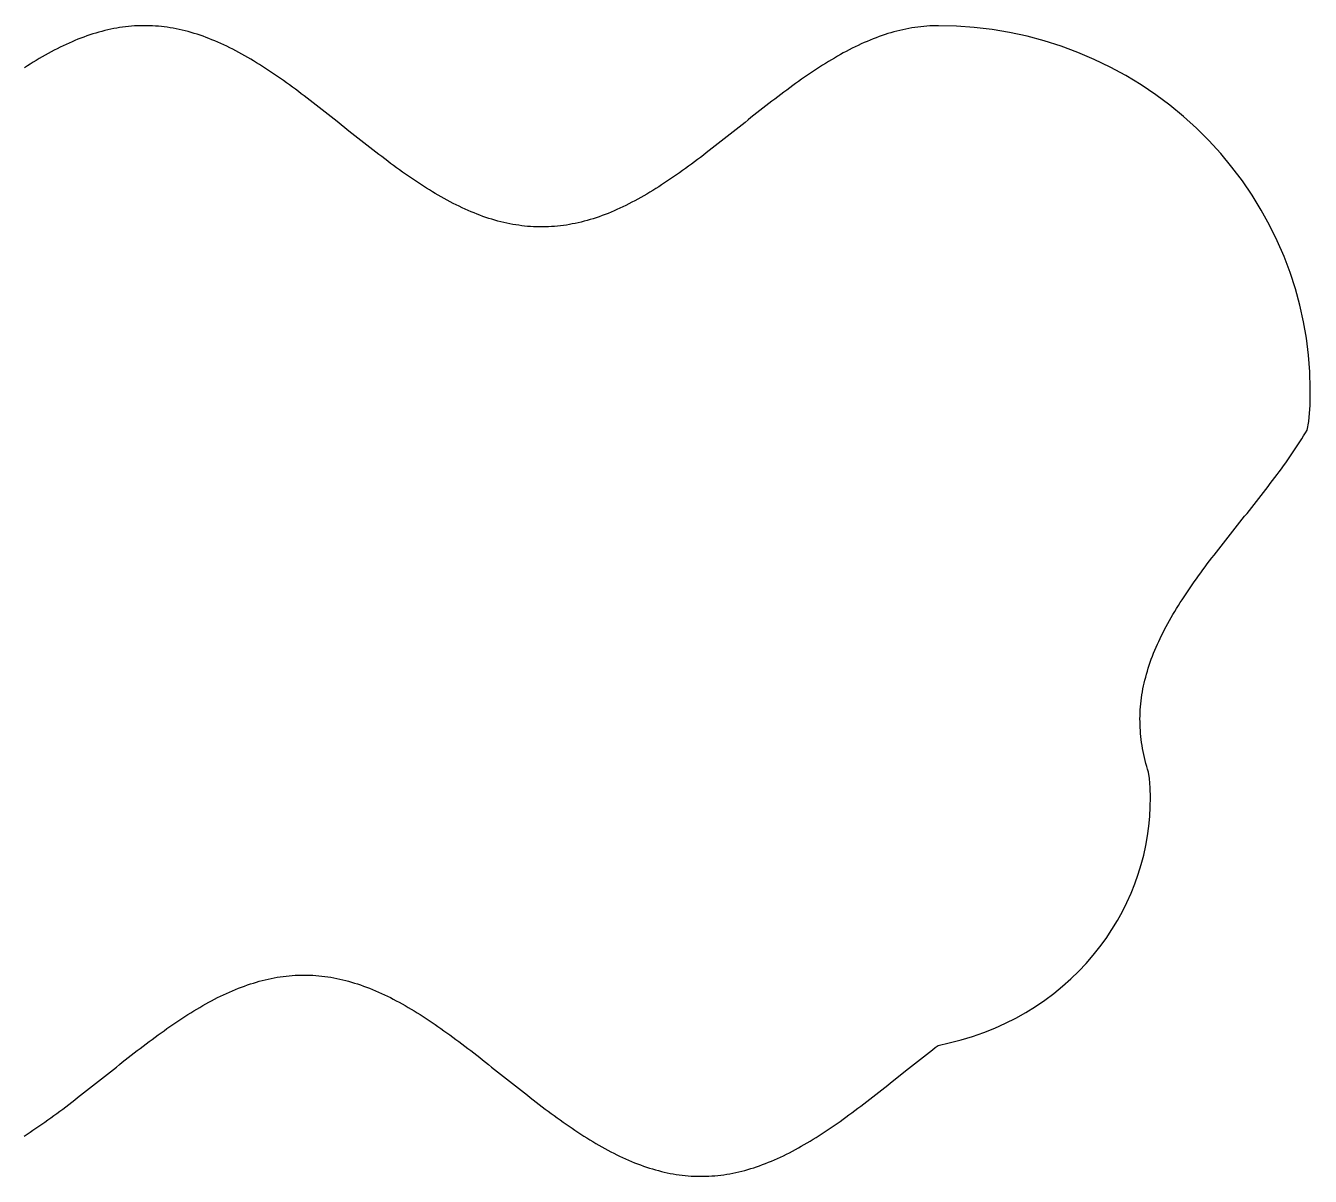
# Model space of a CAD drawing. Header units: metres. Extents: x -11.3 to 65.3, y -12.2 to 22.1.
# Drawn here: x 27 to 65.27, y -12.2 to 22.1 of the extents above; entities that cross this region are included whole.
import ezdxf

# ---------------------------------------------------------------- set-up
doc = ezdxf.new("R2010")
doc.units = ezdxf.units.M

msp = doc.modelspace()

# ---------------------------------------------------------------- linework, layer by layer
for p, q in [((28.9122, 21.8244), (28.8235, 21.7941)), ((29.001, 21.8533), (28.9122, 21.8244)), ((29.0897, 21.8806), (29.001, 21.8533)), ((29.1784, 21.9063), (29.0897, 21.8806)), ((29.2672, 21.9305), (29.1784, 21.9063)), ((29.3559, 21.9532), (29.2672, 21.9305)), ((29.4446, 21.9742), (29.3559, 21.9532)), ((29.5333, 21.9937), (29.4446, 21.9742)), ((29.6221, 22.0115), (29.5333, 21.9937)), ((29.7108, 22.0277), (29.6221, 22.0115)), ((29.7995, 22.0423), (29.7108, 22.0277)), ((29.8882, 22.0553), (29.7995, 22.0423)), ((29.977, 22.0667), (29.8882, 22.0553)), ((30.0657, 22.0763), (29.977, 22.0667)), ((30.1544, 22.0844), (30.0657, 22.0763)), ((30.2432, 22.0907), (30.1544, 22.0844)), ((30.3319, 22.0955), (30.2432, 22.0907)), ((30.4206, 22.0985), (30.3319, 22.0955)), ((30.5094, 22.0999), (30.4206, 22.0985)), ((30.5981, 22.0996), (30.5094, 22.0999)), ((30.6868, 22.0977), (30.5981, 22.0996)), ((30.7755, 22.0941), (30.6868, 22.0977)), ((30.8643, 22.0888), (30.7755, 22.0941)), ((30.953, 22.0819), (30.8643, 22.0888)), ((31.0417, 22.0733), (30.953, 22.0819)), ((31.1305, 22.0631), (31.0417, 22.0733)), ((31.2192, 22.0512), (31.1305, 22.0631)), ((31.3079, 22.0377), (31.2192, 22.0512)), ((31.3966, 22.0225), (31.3079, 22.0377)), ((31.4854, 22.0057), (31.3966, 22.0225)), ((31.5741, 21.9874), (31.4854, 22.0057)), ((31.6628, 21.9674), (31.5741, 21.9874)), ((31.7516, 21.9458), (31.6628, 21.9674)), ((31.8403, 21.9226), (31.7516, 21.9458)), ((31.929, 21.8979), (31.8403, 21.9226)), ((32.0177, 21.8716), (31.929, 21.8979)), ((32.1065, 21.8438), (32.0177, 21.8716)), ((32.1952, 21.8145), (32.1065, 21.8438)), ((52.6029, 21.8342), (52.5141, 21.8044)), ((52.6916, 21.8625), (52.6029, 21.8342)), ((52.7803, 21.8893), (52.6916, 21.8625)), ((52.8691, 21.9146), (52.7803, 21.8893)), ((52.9578, 21.9382), (52.8691, 21.9146)), ((53.0465, 21.9604), (52.9578, 21.9382)), ((53.1352, 21.9809), (53.0465, 21.9604)), ((53.224, 21.9998), (53.1352, 21.9809)), ((53.3127, 22.0171), (53.224, 21.9998)), ((53.4014, 22.0328), (53.3127, 22.0171)), ((53.4902, 22.0469), (53.4014, 22.0328)), ((53.5789, 22.0593), (53.4902, 22.0469)), ((53.6676, 22.0701), (53.5789, 22.0593)), ((53.7563, 22.0792), (53.6676, 22.0701)), ((53.8451, 22.0867), (53.7563, 22.0792)), ((53.9338, 22.0925), (53.8451, 22.0867)), ((54.0225, 22.0967), (53.9338, 22.0925)), ((54.1113, 22.0992), (54.0225, 22.0967)), ((54.2, 22.1), (54.1113, 22.0992)), ((54.7321, 22.0874), (54.2, 22.1)), ((55.263, 22.0495), (54.7321, 22.0874)), ((55.7914, 21.9864), (55.263, 22.0495)), ((56.316, 21.8984), (55.7914, 21.9864)), ((56.8355, 21.7857), (56.316, 21.8984)), ((28.0249, 21.4559), (27.9362, 21.4115)), ((28.1137, 21.4991), (28.0249, 21.4559)), ((28.2024, 21.5408), (28.1137, 21.4991)), ((28.2911, 21.5812), (28.2024, 21.5408)), ((28.3799, 21.6203), (28.2911, 21.5812)), ((28.4686, 21.6579), (28.3799, 21.6203)), ((28.5573, 21.6941), (28.4686, 21.6579)), ((28.646, 21.7289), (28.5573, 21.6941)), ((28.7348, 21.7622), (28.646, 21.7289)), ((28.8235, 21.7941), (28.7348, 21.7622)), ((32.2839, 21.7836), (32.1952, 21.8145)), ((32.3727, 21.7513), (32.2839, 21.7836)), ((32.4614, 21.7175), (32.3727, 21.7513)), ((32.5501, 21.6822), (32.4614, 21.7175)), ((32.6389, 21.6455), (32.5501, 21.6822)), ((32.7276, 21.6074), (32.6389, 21.6455)), ((32.8163, 21.5679), (32.7276, 21.6074)), ((32.905, 21.527), (32.8163, 21.5679)), ((32.9938, 21.4848), (32.905, 21.527)), ((33.0825, 21.4413), (32.9938, 21.4848)), ((33.1712, 21.3964), (33.0825, 21.4413)), ((51.7156, 21.4705), (51.6268, 21.4265)), ((51.8043, 21.5131), (51.7156, 21.4705)), ((51.893, 21.5544), (51.8043, 21.5131)), ((51.9818, 21.5944), (51.893, 21.5544)), ((52.0705, 21.633), (51.9818, 21.5944)), ((52.1592, 21.6702), (52.0705, 21.633)), ((52.248, 21.7059), (52.1592, 21.6702)), ((52.3367, 21.7402), (52.248, 21.7059)), ((52.4254, 21.773), (52.3367, 21.7402)), ((52.5141, 21.8044), (52.4254, 21.773)), ((57.3488, 21.6485), (56.8355, 21.7857)), ((57.8546, 21.4872), (57.3488, 21.6485)), ((58.3517, 21.3023), (57.8546, 21.4872)), ((27.3151, 21.0662), (27.2264, 21.0123)), ((27.4038, 21.119), (27.3151, 21.0662)), ((27.4926, 21.1707), (27.4038, 21.119)), ((27.5813, 21.2213), (27.4926, 21.1707)), ((27.67, 21.2707), (27.5813, 21.2213)), ((27.7588, 21.3189), (27.67, 21.2707)), ((27.8475, 21.3658), (27.7588, 21.3189)), ((27.9362, 21.4115), (27.8475, 21.3658)), ((33.2599, 21.3503), (33.1712, 21.3964)), ((33.3487, 21.303), (33.2599, 21.3503)), ((33.4374, 21.2544), (33.3487, 21.303)), ((33.5261, 21.2046), (33.4374, 21.2544)), ((33.6149, 21.1536), (33.5261, 21.2046)), ((33.7036, 21.1015), (33.6149, 21.1536)), ((33.7923, 21.0483), (33.7036, 21.1015)), ((51.0058, 21.0839), (50.917, 21.0304)), ((51.0945, 21.1364), (51.0058, 21.0839)), ((51.1832, 21.1877), (51.0945, 21.1364)), ((51.2719, 21.2379), (51.1832, 21.1877)), ((51.3607, 21.2869), (51.2719, 21.2379)), ((51.4494, 21.3347), (51.3607, 21.2869)), ((51.5381, 21.3812), (51.4494, 21.3347)), ((51.6268, 21.4265), (51.5381, 21.3812)), ((58.8389, 21.0942), (58.3517, 21.3023)), ((59.3152, 20.8634), (58.8389, 21.0942)), ((27.0489, 20.9013), (26.9602, 20.8442)), ((27.1376, 20.9573), (27.0489, 20.9013)), ((27.2264, 21.0123), (27.1376, 20.9573)), ((33.8811, 20.994), (33.7923, 21.0483)), ((33.9698, 20.9387), (33.8811, 20.994)), ((34.0585, 20.8824), (33.9698, 20.9387)), ((34.1472, 20.825), (34.0585, 20.8824)), ((34.236, 20.7667), (34.1472, 20.825)), ((34.3247, 20.7075), (34.236, 20.7667)), ((34.4134, 20.6474), (34.3247, 20.7075)), ((50.3846, 20.6875), (50.2959, 20.6271)), ((50.4734, 20.7471), (50.3846, 20.6875)), ((50.5621, 20.8057), (50.4734, 20.7471)), ((50.6508, 20.8633), (50.5621, 20.8057)), ((50.7396, 20.92), (50.6508, 20.8633)), ((50.8283, 20.9757), (50.7396, 20.92)), ((50.917, 21.0304), (50.8283, 20.9757)), ((59.7794, 20.6107), (59.3152, 20.8634)), ((34.5022, 20.5864), (34.4134, 20.6474)), ((34.5909, 20.5246), (34.5022, 20.5864)), ((34.6796, 20.462), (34.5909, 20.5246)), ((34.7683, 20.3986), (34.6796, 20.462)), ((34.8571, 20.3345), (34.7683, 20.3986)), ((34.9458, 20.2698), (34.8571, 20.3345)), ((49.8523, 20.313), (49.7635, 20.248)), ((49.941, 20.3773), (49.8523, 20.313)), ((50.0297, 20.4409), (49.941, 20.3773)), ((50.1185, 20.5038), (50.0297, 20.4409)), ((50.2072, 20.5659), (50.1185, 20.5038)), ((50.2959, 20.6271), (50.2072, 20.5659)), ((60.2305, 20.3366), (59.7794, 20.6107)), ((60.6674, 20.0419), (60.2305, 20.3366)), ((35.0345, 20.2044), (34.9458, 20.2698)), ((35.1233, 20.1383), (35.0345, 20.2044)), ((35.212, 20.0717), (35.1233, 20.1383)), ((35.3007, 20.0046), (35.212, 20.0717)), ((35.3895, 19.937), (35.3007, 20.0046)), ((35.4782, 19.8689), (35.3895, 19.937)), ((49.3199, 19.9143), (49.2312, 19.8461)), ((49.4086, 19.9821), (49.3199, 19.9143)), ((49.4974, 20.0494), (49.4086, 19.9821)), ((49.5861, 20.1162), (49.4974, 20.0494)), ((49.6748, 20.1824), (49.5861, 20.1162)), ((49.7635, 20.248), (49.6748, 20.1824)), ((61.0891, 19.7273), (60.6674, 20.0419)), ((35.5669, 19.8003), (35.4782, 19.8689)), ((35.6556, 19.7314), (35.5669, 19.8003)), ((35.7444, 19.6621), (35.6556, 19.7314)), ((35.8331, 19.5926), (35.7444, 19.6621)), ((35.9218, 19.5227), (35.8331, 19.5926)), ((36.0105, 19.4526), (35.9218, 19.5227)), ((48.8763, 19.5693), (48.7875, 19.4994)), ((48.965, 19.639), (48.8763, 19.5693)), ((49.0537, 19.7084), (48.965, 19.639)), ((49.1424, 19.7774), (49.0537, 19.7084)), ((49.2312, 19.8461), (49.1424, 19.7774)), ((61.4946, 19.3937), (61.0891, 19.7273)), ((36.0993, 19.3823), (36.0105, 19.4526)), ((36.188, 19.3119), (36.0993, 19.3823)), ((36.2767, 19.2413), (36.188, 19.3119)), ((36.6317, 18.9587), (36.2767, 19.2413)), ((48.4326, 19.2178), (48.1664, 19.0058)), ((48.5213, 19.2884), (48.4326, 19.2178)), ((48.6101, 19.3589), (48.5213, 19.2884)), ((48.6988, 19.4292), (48.6101, 19.3589)), ((48.7875, 19.4994), (48.6988, 19.4292)), ((61.8832, 19.0419), (61.4946, 19.3937)), ((36.7204, 18.8881), (36.6317, 18.9587)), ((36.8091, 18.8177), (36.7204, 18.8881)), ((36.8978, 18.7474), (36.8091, 18.8177)), ((47.9002, 18.7942), (47.8115, 18.724)), ((47.989, 18.8646), (47.9002, 18.7942)), ((48.0777, 18.9351), (47.989, 18.8646)), ((48.1664, 19.0058), (48.0777, 18.9351)), ((62.2538, 18.6728), (61.8832, 19.0419)), ((36.9866, 18.6773), (36.8978, 18.7474)), ((37.0753, 18.6074), (36.9866, 18.6773)), ((37.164, 18.5378), (37.0753, 18.6074)), ((37.2528, 18.4686), (37.164, 18.5378)), ((37.3415, 18.3997), (37.2528, 18.4686)), ((37.4302, 18.3311), (37.3415, 18.3997)), ((47.3679, 18.3768), (47.2791, 18.3084)), ((47.4566, 18.4456), (47.3679, 18.3768)), ((47.5453, 18.5147), (47.4566, 18.4456)), ((47.634, 18.5842), (47.5453, 18.5147)), ((47.7228, 18.654), (47.634, 18.5842)), ((47.8115, 18.724), (47.7228, 18.654)), ((62.6058, 18.2874), (62.2538, 18.6728)), ((37.519, 18.263), (37.4302, 18.3311)), ((37.6077, 18.1954), (37.519, 18.263)), ((37.6964, 18.1282), (37.6077, 18.1954)), ((37.7851, 18.0616), (37.6964, 18.1282)), ((37.8739, 17.9956), (37.7851, 18.0616)), ((37.9626, 17.9302), (37.8739, 17.9956)), ((46.9242, 18.0396), (46.8355, 17.9737)), ((47.0129, 18.106), (46.9242, 18.0396)), ((47.1017, 18.1729), (47.0129, 18.106)), ((47.1904, 18.2404), (47.1017, 18.1729)), ((47.2791, 18.3084), (47.1904, 18.2404)), ((62.9384, 17.8867), (62.6058, 18.2874)), ((38.0513, 17.8654), (37.9626, 17.9302)), ((38.14, 17.8014), (38.0513, 17.8654)), ((38.2288, 17.738), (38.14, 17.8014)), ((38.3175, 17.6754), (38.2288, 17.738)), ((38.4062, 17.6136), (38.3175, 17.6754)), ((38.495, 17.5526), (38.4062, 17.6136)), ((46.3918, 17.6547), (46.3031, 17.5932)), ((46.4806, 17.7171), (46.3918, 17.6547)), ((46.5693, 17.7802), (46.4806, 17.7171)), ((46.658, 17.844), (46.5693, 17.7802)), ((46.7468, 17.9086), (46.658, 17.844)), ((46.8355, 17.9737), (46.7468, 17.9086)), ((63.2508, 17.4717), (62.9384, 17.8867)), ((38.5837, 17.4925), (38.495, 17.5526)), ((38.6724, 17.4333), (38.5837, 17.4925)), ((38.7612, 17.375), (38.6724, 17.4333)), ((38.8499, 17.3176), (38.7612, 17.375)), ((38.9386, 17.2613), (38.8499, 17.3176)), ((39.0273, 17.2059), (38.9386, 17.2613)), ((45.7707, 17.2427), (45.682, 17.1877)), ((45.8595, 17.2987), (45.7707, 17.2427)), ((45.9482, 17.3558), (45.8595, 17.2987)), ((46.0369, 17.4137), (45.9482, 17.3558)), ((46.1257, 17.4727), (46.0369, 17.4137)), ((46.2144, 17.5325), (46.1257, 17.4727)), ((46.3031, 17.5932), (46.2144, 17.5325)), ((63.5425, 17.0434), (63.2508, 17.4717)), ((39.1161, 17.1516), (39.0273, 17.2059)), ((39.2048, 17.0984), (39.1161, 17.1516)), ((39.2935, 17.0464), (39.2048, 17.0984)), ((39.3822, 16.9954), (39.2935, 17.0464)), ((39.471, 16.9456), (39.3822, 16.9954)), ((39.5597, 16.897), (39.471, 16.9456)), ((39.6484, 16.8497), (39.5597, 16.897)), ((39.7372, 16.8035), (39.6484, 16.8497)), ((45.1496, 16.8811), (45.0609, 16.8342)), ((45.2384, 16.9293), (45.1496, 16.8811)), ((45.3271, 16.9787), (45.2384, 16.9293)), ((45.4158, 17.0292), (45.3271, 16.9787)), ((45.5045, 17.0809), (45.4158, 17.0292)), ((45.5933, 17.1338), (45.5045, 17.0809)), ((45.682, 17.1877), (45.5933, 17.1338)), ((63.8129, 16.6031), (63.5425, 17.0434)), ((39.8259, 16.7587), (39.7372, 16.8035)), ((39.9146, 16.7152), (39.8259, 16.7587)), ((40.0034, 16.6729), (39.9146, 16.7152)), ((40.0921, 16.6321), (40.0034, 16.6729)), ((40.1808, 16.5926), (40.0921, 16.6321)), ((40.2695, 16.5545), (40.1808, 16.5926)), ((40.3583, 16.5178), (40.2695, 16.5545)), ((40.447, 16.4825), (40.3583, 16.5178)), ((40.5357, 16.4487), (40.447, 16.4825)), ((44.2623, 16.4711), (44.1736, 16.4378)), ((44.3511, 16.5059), (44.2623, 16.4711)), ((44.4398, 16.5421), (44.3511, 16.5059)), ((44.5285, 16.5797), (44.4398, 16.5421)), ((44.6173, 16.6187), (44.5285, 16.5797)), ((44.706, 16.6592), (44.6173, 16.6187)), ((44.7947, 16.7009), (44.706, 16.6592)), ((44.8835, 16.744), (44.7947, 16.7009)), ((44.9722, 16.7885), (44.8835, 16.744)), ((45.0609, 16.8342), (44.9722, 16.7885)), ((64.0613, 16.1516), (63.8129, 16.6031)), ((40.6245, 16.4164), (40.5357, 16.4487)), ((40.7132, 16.3855), (40.6245, 16.4164)), ((40.8019, 16.3562), (40.7132, 16.3855)), ((40.8906, 16.3284), (40.8019, 16.3562)), ((40.9794, 16.3021), (40.8906, 16.3284)), ((41.0681, 16.2773), (40.9794, 16.3021)), ((41.1568, 16.2542), (41.0681, 16.2773)), ((41.2456, 16.2326), (41.1568, 16.2542)), ((41.3343, 16.2126), (41.2456, 16.2326)), ((41.423, 16.1942), (41.3343, 16.2126)), ((41.5117, 16.1775), (41.423, 16.1942)), ((41.6005, 16.1623), (41.5117, 16.1775)), ((41.6892, 16.1488), (41.6005, 16.1623)), ((41.7779, 16.1369), (41.6892, 16.1488)), ((41.8667, 16.1267), (41.7779, 16.1369)), ((41.9554, 16.1181), (41.8667, 16.1267)), ((42.0441, 16.1112), (41.9554, 16.1181)), ((42.1329, 16.1059), (42.0441, 16.1112)), ((42.2216, 16.1023), (42.1329, 16.1059)), ((42.3103, 16.1004), (42.2216, 16.1023)), ((42.399, 16.1001), (42.3103, 16.1004)), ((42.4878, 16.1015), (42.399, 16.1001)), ((42.5765, 16.1045), (42.4878, 16.1015)), ((42.6652, 16.1092), (42.5765, 16.1045)), ((42.754, 16.1156), (42.6652, 16.1092)), ((42.8427, 16.1236), (42.754, 16.1156)), ((42.9314, 16.1333), (42.8427, 16.1236)), ((43.0201, 16.1447), (42.9314, 16.1333)), ((43.1089, 16.1576), (43.0201, 16.1447)), ((43.1976, 16.1722), (43.1089, 16.1576)), ((43.2863, 16.1885), (43.1976, 16.1722)), ((43.3751, 16.2063), (43.2863, 16.1885)), ((43.4638, 16.2258), (43.3751, 16.2063)), ((43.5525, 16.2468), (43.4638, 16.2258)), ((43.6413, 16.2695), (43.5525, 16.2468)), ((43.73, 16.2937), (43.6413, 16.2695)), ((43.8187, 16.3194), (43.73, 16.2937)), ((43.9074, 16.3467), (43.8187, 16.3194)), ((43.9962, 16.3756), (43.9074, 16.3467)), ((44.0849, 16.4059), (43.9962, 16.3756)), ((44.1736, 16.4378), (44.0849, 16.4059)), ((64.2875, 15.6903), (64.0613, 16.1516)), ((64.491, 15.2202), (64.2875, 15.6903)), ((64.6714, 14.7426), (64.491, 15.2202)), ((64.8285, 14.2586), (64.6714, 14.7426)), ((64.9621, 13.7693), (64.8285, 14.2586)), ((65.0721, 13.2761), (64.9621, 13.7693)), ((65.1582, 12.78), (65.0721, 13.2761)), ((65.2207, 12.2824), (65.1582, 12.78)), ((65.2594, 11.7843), (65.2207, 12.2824)), ((65.2745, 11.2869), (65.2594, 11.7843)), ((65.2661, 10.7915), (65.2745, 11.2869)), ((65.2346, 10.2991), (65.2661, 10.7915)), ((65.0757, 9.86989), (65.1304, 9.95862)), ((65.1304, 9.95862), (65.1839, 10.0473)), ((65.1839, 10.0473), (65.2346, 10.2991)), ((64.8471, 9.51497), (64.9057, 9.6037)), ((64.9057, 9.6037), (64.9633, 9.69243)), ((64.9633, 9.69243), (65.02, 9.78116)), ((65.02, 9.78116), (65.0757, 9.86989)), ((64.6038, 9.16005), (64.6659, 9.24878)), ((64.6659, 9.24878), (64.7271, 9.33751)), ((64.7271, 9.33751), (64.7875, 9.42624)), ((64.7875, 9.42624), (64.8471, 9.51497)), ((64.2824, 8.7164), (64.348, 8.80513)), ((64.348, 8.80513), (64.413, 8.89386)), ((64.413, 8.89386), (64.4773, 8.98259)), ((64.4773, 8.98259), (64.5409, 9.07132)), ((64.5409, 9.07132), (64.6038, 9.16005)), ((64.0143, 8.3615), (64.0821, 8.45023)), ((64.0821, 8.45023), (64.1494, 8.53896)), ((64.1494, 8.53896), (64.2162, 8.62769)), ((64.2162, 8.62769), (64.2824, 8.7164)), ((63.739, 8.00658), (63.8083, 8.09531)), ((63.8083, 8.09531), (63.8774, 8.18404)), ((63.8774, 8.18404), (63.9461, 8.27277)), ((63.9461, 8.27277), (64.0143, 8.3615)), ((63.4588, 7.65166), (63.5292, 7.74039)), ((63.5292, 7.74039), (63.5993, 7.82912)), ((63.5993, 7.82912), (63.6693, 7.91785)), ((63.6693, 7.91785), (63.739, 8.00658)), ((63.1058, 7.20801), (63.3178, 7.4742)), ((63.3178, 7.4742), (63.3884, 7.56293)), ((63.3884, 7.56293), (63.4588, 7.65166)), ((62.824, 6.8531), (62.8942, 6.94183)), ((62.8942, 6.94183), (62.9646, 7.03056)), ((62.9646, 7.03056), (63.0351, 7.11928)), ((63.0351, 7.11928), (63.1058, 7.20801)), ((62.5456, 6.49818), (62.6147, 6.58691)), ((62.6147, 6.58691), (62.6842, 6.67564)), ((62.6842, 6.67564), (62.754, 6.76437)), ((62.754, 6.76437), (62.824, 6.8531)), ((62.206, 6.05453), (62.2729, 6.14326)), ((62.2729, 6.14326), (62.3404, 6.23199)), ((62.3404, 6.23199), (62.4084, 6.32072)), ((62.4084, 6.32072), (62.4768, 6.40945)), ((62.4768, 6.40945), (62.5456, 6.49818)), ((61.944, 5.69962), (62.0085, 5.78835)), ((62.0085, 5.78835), (62.0737, 5.87708)), ((62.0737, 5.87708), (62.1396, 5.96581)), ((62.1396, 5.96581), (62.206, 6.05453)), ((61.6932, 5.34471), (61.7547, 5.43344)), ((61.7547, 5.43344), (61.8171, 5.52217)), ((61.8171, 5.52217), (61.8802, 5.61089)), ((61.8802, 5.61089), (61.944, 5.69962)), ((61.3987, 4.90106), (61.4557, 4.98979)), ((61.4557, 4.98979), (61.5137, 5.07852)), ((61.5137, 5.07852), (61.5727, 5.16725)), ((61.5727, 5.16725), (61.6325, 5.25598)), ((61.6325, 5.25598), (61.6932, 5.34471)), ((61.181, 4.54614), (61.2338, 4.63487)), ((61.2338, 4.63487), (61.2877, 4.7236)), ((61.2877, 4.7236), (61.3427, 4.81233)), ((61.3427, 4.81233), (61.3987, 4.90106)), ((60.9811, 4.19122), (61.0293, 4.27995)), ((61.0293, 4.27995), (61.0787, 4.36868)), ((61.0787, 4.36868), (61.1292, 4.45741)), ((61.1292, 4.45741), (61.181, 4.54614)), ((60.7592, 3.74759), (60.8009, 3.83632)), ((60.8009, 3.83632), (60.844, 3.92505)), ((60.844, 3.92505), (60.8885, 4.01376)), ((60.8885, 4.01376), (60.9341, 4.10249)), ((60.9341, 4.10249), (60.9811, 4.19122)), ((60.6059, 3.39267), (60.6421, 3.4814)), ((60.6421, 3.4814), (60.6797, 3.57013)), ((60.6797, 3.57013), (60.7188, 3.65886)), ((60.7188, 3.65886), (60.7592, 3.74759)), ((60.4756, 3.03775), (60.5059, 3.12648)), ((60.5059, 3.12648), (60.5378, 3.21521)), ((60.5378, 3.21521), (60.5711, 3.30394)), ((60.5711, 3.30394), (60.6059, 3.39267)), ((60.3468, 2.5941), (60.3695, 2.68283)), ((60.3695, 2.68283), (60.3937, 2.77156)), ((60.3937, 2.77156), (60.4194, 2.86029)), ((60.4194, 2.86029), (60.4467, 2.94902)), ((60.4467, 2.94902), (60.4756, 3.03775)), ((60.2722, 2.2392), (60.2885, 2.32793)), ((60.2885, 2.32793), (60.3063, 2.41666)), ((60.3063, 2.41666), (60.3258, 2.50537)), ((60.3258, 2.50537), (60.3468, 2.5941)), ((60.2236, 1.88428), (60.2333, 1.97301)), ((60.2333, 1.97301), (60.2447, 2.06174)), ((60.2447, 2.06174), (60.2576, 2.15047)), ((60.2576, 2.15047), (60.2722, 2.2392)), ((60.2015, 1.52936), (60.2045, 1.61809)), ((60.2045, 1.61809), (60.2092, 1.70682)), ((60.2092, 1.70682), (60.2156, 1.79555)), ((60.2156, 1.79555), (60.2236, 1.88428)), ((60.2001, 1.44063), (60.2015, 1.52936)), ((60.2004, 1.3519), (60.2001, 1.44063)), ((60.2023, 1.26317), (60.2004, 1.3519)), ((60.2059, 1.17444), (60.2023, 1.26317)), ((60.2112, 1.08571), (60.2059, 1.17444)), ((60.2181, 0.99698), (60.2112, 1.08571)), ((60.2267, 0.90826), (60.2181, 0.99698)), ((60.2369, 0.81953), (60.2267, 0.90826)), ((60.2488, 0.7308), (60.2369, 0.81953)), ((60.2623, 0.64207), (60.2488, 0.7308)), ((60.2775, 0.55334), (60.2623, 0.64207)), ((60.2943, 0.46462), (60.2775, 0.55334)), ((60.3126, 0.37589), (60.2943, 0.46462)), ((60.3326, 0.28715), (60.3126, 0.37589)), ((60.3542, 0.19842), (60.3326, 0.28715)), ((60.3773, 0.1097), (60.3542, 0.19842)), ((60.4021, 0.02097), (60.3773, 0.1097)), ((60.4284, -0.06775), (60.4021, 0.02097)), ((60.4562, -0.15648), (60.4284, -0.06775)), ((60.4839, -0.34207), (60.4562, -0.15648)), ((60.5022, -0.62268), (60.4839, -0.34207)), ((60.5094, -0.90536), (60.5022, -0.62268)), ((60.5053, -1.18974), (60.5094, -0.90536)), ((60.4626, -1.76199), (60.4898, -1.47542)), ((60.4898, -1.47542), (60.5053, -1.18974)), ((60.4237, -2.04906), (60.4626, -1.76199)), ((60.3729, -2.33617), (60.4237, -2.04906)), ((60.2351, -2.90878), (60.3101, -2.62289)), ((60.3101, -2.62289), (60.3729, -2.33617)), ((60.1479, -3.19336), (60.2351, -2.90878)), ((60.0485, -3.47612), (60.1479, -3.19336)), ((59.8123, -4.03421), (59.9366, -3.75658)), ((59.9366, -3.75658), (60.0485, -3.47612)), ((59.6756, -4.3085), (59.8123, -4.03421)), ((59.3649, -4.84491), (59.5265, -4.57892)), ((59.5265, -4.57892), (59.6756, -4.3085)), ((59.191, -5.10593), (59.3649, -4.84491)), ((59.0048, -5.36139), (59.191, -5.10593)), ((58.5958, -5.85339), (58.8063, -5.61073)), ((58.8063, -5.61073), (59.0048, -5.36139)), ((58.1391, -6.31627), (58.3733, -6.08876)), ((58.3733, -6.08876), (58.5958, -5.85339)), ((33.517, -6.52698), (33.6057, -6.49562)), ((33.6057, -6.49562), (33.6945, -6.46579)), ((33.6945, -6.46579), (33.7832, -6.43745)), ((33.7832, -6.43745), (33.8719, -6.41066)), ((33.8719, -6.41066), (33.9606, -6.38542)), ((33.9606, -6.38542), (34.0494, -6.36174)), ((34.0494, -6.36174), (34.1381, -6.33963)), ((34.1381, -6.33963), (34.2268, -6.31911)), ((34.2268, -6.31911), (34.3156, -6.30019)), ((34.3156, -6.30019), (34.4043, -6.28288)), ((34.4043, -6.28288), (34.493, -6.2672)), ((34.493, -6.2672), (34.5818, -6.25313)), ((34.5818, -6.25313), (34.6705, -6.24071)), ((34.6705, -6.24071), (34.7592, -6.22992)), ((34.7592, -6.22992), (34.8479, -6.22078)), ((34.8479, -6.22078), (34.9367, -6.2133)), ((34.9367, -6.2133), (35.0254, -6.20749)), ((35.0254, -6.20749), (35.1141, -6.20332)), ((35.1141, -6.20332), (35.2029, -6.20082)), ((35.2029, -6.20082), (35.2916, -6.2)), ((35.2916, -6.2), (35.3803, -6.20082)), ((35.3803, -6.20082), (35.469, -6.20332)), ((35.469, -6.20332), (35.5578, -6.20749)), ((35.5578, -6.20749), (35.6465, -6.2133)), ((35.6465, -6.2133), (35.7352, -6.22078)), ((35.7352, -6.22078), (35.824, -6.22992)), ((35.824, -6.22992), (35.9127, -6.24071)), ((35.9127, -6.24071), (36.0014, -6.25313)), ((36.0014, -6.25313), (36.0901, -6.2672)), ((36.0901, -6.2672), (36.1789, -6.28288)), ((36.1789, -6.28288), (36.2676, -6.30019)), ((36.2676, -6.30019), (36.3563, -6.31911)), ((36.3563, -6.31911), (36.4451, -6.33963)), ((36.4451, -6.33963), (36.5338, -6.36174)), ((36.5338, -6.36174), (36.6225, -6.38542)), ((36.6225, -6.38542), (36.7112, -6.41066)), ((36.7112, -6.41066), (36.8, -6.43745)), ((36.8, -6.43745), (36.8887, -6.46579)), ((36.8887, -6.46579), (36.9774, -6.49562)), ((36.9774, -6.49562), (37.0662, -6.52698)), ((57.8933, -6.53532), (58.1391, -6.31627)), ((32.6297, -6.91878), (32.7184, -6.8735)), ((32.7184, -6.8735), (32.8072, -6.82953)), ((32.8072, -6.82953), (32.8959, -6.78687)), ((32.8959, -6.78687), (32.9846, -6.74554)), ((32.9846, -6.74554), (33.0734, -6.70558)), ((33.0734, -6.70558), (33.1621, -6.66701)), ((33.1621, -6.66701), (33.2508, -6.62984)), ((33.2508, -6.62984), (33.3396, -6.5941)), ((33.3396, -6.5941), (33.4283, -6.5598)), ((33.4283, -6.5598), (33.517, -6.52698)), ((37.0662, -6.52698), (37.1549, -6.5598)), ((37.1549, -6.5598), (37.2436, -6.5941)), ((37.2436, -6.5941), (37.3324, -6.62984)), ((37.3324, -6.62984), (37.4211, -6.66701)), ((37.4211, -6.66701), (37.5098, -6.70558)), ((37.5098, -6.70558), (37.5985, -6.74554)), ((37.5985, -6.74554), (37.6873, -6.78687)), ((37.6873, -6.78687), (37.776, -6.82953)), ((37.776, -6.82953), (37.8647, -6.8735)), ((37.8647, -6.8735), (37.9535, -6.91878)), ((57.3681, -6.94571), (57.6363, -6.74533)), ((57.6363, -6.74533), (57.8933, -6.53532)), ((31.9199, -7.32426), (32.0086, -7.26962)), ((32.0086, -7.26962), (32.0973, -7.21605)), ((32.0973, -7.21605), (32.1861, -7.16359)), ((32.1861, -7.16359), (32.2748, -7.11226)), ((32.2748, -7.11226), (32.3635, -7.06207)), ((32.3635, -7.06207), (32.4523, -7.01309)), ((32.4523, -7.01309), (32.541, -6.96532)), ((32.541, -6.96532), (32.6297, -6.91878)), ((37.9535, -6.91878), (38.0422, -6.96532)), ((38.0422, -6.96532), (38.1309, -7.01309)), ((38.1309, -7.01309), (38.2196, -7.06207)), ((38.2196, -7.06207), (38.3084, -7.11226)), ((38.3084, -7.11226), (38.3971, -7.16359)), ((38.3971, -7.16359), (38.4858, -7.21605)), ((38.4858, -7.21605), (38.5746, -7.26962)), ((38.5746, -7.26962), (38.6633, -7.32426)), ((56.8001, -7.31523), (57.0893, -7.13586)), ((57.0893, -7.13586), (57.3681, -6.94571)), ((31.3875, -7.67287), (31.4762, -7.61246)), ((31.4762, -7.61246), (31.565, -7.55292)), ((31.565, -7.55292), (31.6537, -7.49431)), ((31.6537, -7.49431), (31.7424, -7.43663)), ((31.7424, -7.43663), (31.8312, -7.37994)), ((31.8312, -7.37994), (31.9199, -7.32426)), ((38.6633, -7.32426), (38.752, -7.37994)), ((38.752, -7.37994), (38.8407, -7.43663)), ((38.8407, -7.43663), (38.9295, -7.49431)), ((38.9295, -7.49431), (39.0182, -7.55292)), ((39.0182, -7.55292), (39.1069, -7.61246)), ((39.1069, -7.61246), (39.1957, -7.67287)), ((55.8738, -7.7829), (56.1919, -7.63931)), ((56.1919, -7.63931), (56.5008, -7.48325)), ((56.5008, -7.48325), (56.8001, -7.31523)), ((30.8551, -8.05194), (30.9439, -7.98697)), ((30.9439, -7.98697), (31.0326, -7.92265)), ((31.0326, -7.92265), (31.1213, -7.85905)), ((31.1213, -7.85905), (31.2101, -7.7962)), ((31.2101, -7.7962), (31.2988, -7.73413)), ((31.2988, -7.73413), (31.3875, -7.67287)), ((39.1957, -7.67287), (39.2844, -7.73413)), ((39.2844, -7.73413), (39.3731, -7.7962)), ((39.3731, -7.7962), (39.4619, -7.85905)), ((39.4619, -7.85905), (39.5506, -7.92265)), ((39.5506, -7.92265), (39.6393, -7.98697)), ((39.6393, -7.98697), (39.728, -8.05194)), ((54.8693, -8.13345), (55.212, -8.03049)), ((55.212, -8.03049), (55.547, -7.91347)), ((55.547, -7.91347), (55.8738, -7.7829)), ((30.3228, -8.45392), (30.4115, -8.38567)), ((30.4115, -8.38567), (30.5002, -8.31787)), ((30.5002, -8.31787), (30.5889, -8.25056)), ((30.5889, -8.25056), (30.6777, -8.18378)), ((30.6777, -8.18378), (30.7664, -8.11755)), ((30.7664, -8.11755), (30.8551, -8.05194)), ((39.728, -8.05194), (39.8168, -8.11755)), ((39.8168, -8.11755), (39.9055, -8.18378)), ((39.9055, -8.18378), (39.9942, -8.25056)), ((39.9942, -8.25056), (40.0829, -8.31787)), ((40.0829, -8.31787), (40.1717, -8.38567)), ((40.1717, -8.38567), (40.2604, -8.45392)), ((54.0134, -8.43112), (54.1021, -8.36302)), ((54.1021, -8.36302), (54.1909, -8.29538)), ((54.1909, -8.29538), (54.5194, -8.22188)), ((54.5194, -8.22188), (54.8693, -8.13345)), ((29.7904, -8.87079), (29.8791, -8.80063)), ((29.8791, -8.80063), (29.9678, -8.73068)), ((29.9678, -8.73068), (30.0566, -8.66101)), ((30.0566, -8.66101), (30.1453, -8.59163)), ((30.1453, -8.59163), (30.234, -8.52258)), ((30.234, -8.52258), (30.3228, -8.45392)), ((40.2604, -8.45392), (40.3491, -8.52258)), ((40.3491, -8.52258), (40.4379, -8.59163)), ((40.4379, -8.59163), (40.5266, -8.66101)), ((40.5266, -8.66101), (40.6153, -8.73068)), ((40.6153, -8.73068), (40.7041, -8.80063)), ((40.7041, -8.80063), (40.7928, -8.87079)), ((53.481, -8.84738), (53.5697, -8.77728)), ((53.5697, -8.77728), (53.6585, -8.70743)), ((53.6585, -8.70743), (53.7472, -8.63785)), ((53.7472, -8.63785), (53.8359, -8.56857)), ((53.8359, -8.56857), (53.9247, -8.49965)), ((53.9247, -8.49965), (54.0134, -8.43112)), ((29.1693, -9.36484), (29.5242, -9.08221)), ((29.5242, -9.08221), (29.6129, -9.01163)), ((29.6129, -9.01163), (29.7017, -8.94113)), ((29.7017, -8.94113), (29.7904, -8.87079)), ((40.7928, -8.87079), (40.8815, -8.94113)), ((40.8815, -8.94113), (40.9702, -9.01163)), ((40.9702, -9.01163), (41.059, -9.08221)), ((41.059, -9.08221), (41.3251, -9.29422)), ((52.8599, -9.34131), (53.2148, -9.05867)), ((53.2148, -9.05867), (53.3036, -8.98811)), ((53.3036, -8.98811), (53.3923, -8.91766)), ((53.3923, -8.91766), (53.481, -8.84738)), ((28.9031, -9.57599), (28.9918, -9.50577)), ((28.9918, -9.50577), (29.0806, -9.43536)), ((29.0806, -9.43536), (29.1693, -9.36484)), ((41.3251, -9.29422), (41.4139, -9.36484)), ((41.4139, -9.36484), (41.5026, -9.43536)), ((41.5026, -9.43536), (41.5913, -9.50577)), ((41.5913, -9.50577), (41.6801, -9.57599)), ((52.505, -9.6227), (52.5937, -9.5526)), ((52.5937, -9.5526), (52.6825, -9.48232)), ((52.6825, -9.48232), (52.7712, -9.41188)), ((52.7712, -9.41188), (52.8599, -9.34131)), ((28.3707, -9.99161), (28.4595, -9.92322)), ((28.4595, -9.92322), (28.5482, -9.85442)), ((28.5482, -9.85442), (28.6369, -9.78526)), ((28.6369, -9.78526), (28.7256, -9.71577)), ((28.7256, -9.71577), (28.8144, -9.64601)), ((28.8144, -9.64601), (28.9031, -9.57599)), ((41.6801, -9.57599), (41.7688, -9.64601)), ((41.7688, -9.64601), (41.8575, -9.71577)), ((41.8575, -9.71577), (41.9463, -9.78526)), ((41.9463, -9.78526), (42.035, -9.85442)), ((42.035, -9.85442), (42.1237, -9.92322)), ((42.1237, -9.92322), (42.2124, -9.99161)), ((52.0614, -9.96886), (52.1501, -9.90033)), ((52.1501, -9.90033), (52.2388, -9.83141)), ((52.2388, -9.83141), (52.3275, -9.76213)), ((52.3275, -9.76213), (52.4163, -9.69255)), ((52.4163, -9.69255), (52.505, -9.6227)), ((27.8383, -10.3914), (27.9271, -10.3262)), ((27.9271, -10.3262), (28.0158, -10.2604)), ((28.0158, -10.2604), (28.1045, -10.194)), ((28.1045, -10.194), (28.1933, -10.127)), ((28.1933, -10.127), (28.282, -10.0596)), ((28.282, -10.0596), (28.3707, -9.99161)), ((42.2124, -9.99161), (42.3012, -10.0596)), ((42.3012, -10.0596), (42.3899, -10.127)), ((42.3899, -10.127), (42.4786, -10.194)), ((42.4786, -10.194), (42.5674, -10.2604)), ((42.5674, -10.2604), (42.6561, -10.3262)), ((42.6561, -10.3262), (42.7448, -10.3914)), ((51.529, -10.3698), (51.6177, -10.3044)), ((51.6177, -10.3044), (51.7065, -10.2383)), ((51.7065, -10.2383), (51.7952, -10.1717)), ((51.7952, -10.1717), (51.8839, -10.1046)), ((51.8839, -10.1046), (51.9726, -10.037)), ((51.9726, -10.037), (52.0614, -9.96886)), ((27.306, -10.7675), (27.3947, -10.7068)), ((27.3947, -10.7068), (27.4834, -10.6452)), ((27.4834, -10.6452), (27.5722, -10.5829)), ((27.5722, -10.5829), (27.6609, -10.5198)), ((27.6609, -10.5198), (27.7496, -10.456)), ((27.7496, -10.456), (27.8383, -10.3914)), ((42.7448, -10.3914), (42.8335, -10.456)), ((42.8335, -10.456), (42.9223, -10.5198)), ((42.9223, -10.5198), (43.011, -10.5829)), ((43.011, -10.5829), (43.0997, -10.6452)), ((43.0997, -10.6452), (43.1885, -10.7068)), ((43.1885, -10.7068), (43.2772, -10.7675)), ((50.9966, -10.7473), (51.0853, -10.6864)), ((51.0853, -10.6864), (51.1741, -10.6246)), ((51.1741, -10.6246), (51.2628, -10.562)), ((51.2628, -10.562), (51.3515, -10.4986)), ((51.3515, -10.4986), (51.4403, -10.4345)), ((51.4403, -10.4345), (51.529, -10.3698)), ((26.9511, -11.0013), (27.0398, -10.9442)), ((27.0398, -10.9442), (27.1285, -10.8862)), ((27.1285, -10.8862), (27.2173, -10.8273)), ((27.2173, -10.8273), (27.306, -10.7675)), ((43.2772, -10.7675), (43.3659, -10.8273)), ((43.3659, -10.8273), (43.4547, -10.8862)), ((43.4547, -10.8862), (43.5434, -10.9442)), ((43.5434, -10.9442), (43.6321, -11.0013)), ((43.6321, -11.0013), (43.7208, -11.0573)), ((43.7208, -11.0573), (43.8096, -11.1123)), ((50.3755, -11.1483), (50.4642, -11.0941)), ((50.4642, -11.0941), (50.553, -11.0387)), ((50.553, -11.0387), (50.6417, -10.9824)), ((50.6417, -10.9824), (50.7304, -10.925)), ((50.7304, -10.925), (50.8192, -10.8667)), ((50.8192, -10.8667), (50.9079, -10.8075)), ((50.9079, -10.8075), (50.9966, -10.7473)), ((43.8096, -11.1123), (43.8983, -11.1662)), ((43.8983, -11.1662), (43.987, -11.219)), ((43.987, -11.219), (44.0758, -11.2708)), ((44.0758, -11.2708), (44.1645, -11.3213)), ((44.1645, -11.3213), (44.2532, -11.3707)), ((44.2532, -11.3707), (44.3419, -11.4189)), ((44.3419, -11.4189), (44.4307, -11.4658)), ((44.4307, -11.4658), (44.5194, -11.5115)), ((49.7544, -11.4964), (49.8431, -11.4503)), ((49.8431, -11.4503), (49.9319, -11.403)), ((49.9319, -11.403), (50.0206, -11.3544)), ((50.0206, -11.3544), (50.1093, -11.3046)), ((50.1093, -11.3046), (50.1981, -11.2536)), ((50.1981, -11.2536), (50.2868, -11.2015)), ((50.2868, -11.2015), (50.3755, -11.1483)), ((44.5194, -11.5115), (44.6081, -11.5559)), ((44.6081, -11.5559), (44.6969, -11.599)), ((44.6969, -11.599), (44.7856, -11.6408)), ((44.7856, -11.6408), (44.8743, -11.6812)), ((44.8743, -11.6812), (44.963, -11.7203)), ((44.963, -11.7203), (45.0518, -11.7579)), ((45.0518, -11.7579), (45.1405, -11.7941)), ((45.1405, -11.7941), (45.2292, -11.8289)), ((45.2292, -11.8289), (45.318, -11.8622)), ((45.318, -11.8622), (45.4067, -11.8941)), ((48.8671, -11.8836), (48.9558, -11.8513)), ((48.9558, -11.8513), (49.0446, -11.8175)), ((49.0446, -11.8175), (49.1333, -11.7822)), ((49.1333, -11.7822), (49.222, -11.7455)), ((49.222, -11.7455), (49.3108, -11.7074)), ((49.3108, -11.7074), (49.3995, -11.6679)), ((49.3995, -11.6679), (49.4882, -11.627)), ((49.4882, -11.627), (49.577, -11.5848)), ((49.577, -11.5848), (49.6657, -11.5413)), ((49.6657, -11.5413), (49.7544, -11.4964)), ((45.4067, -11.8941), (45.4954, -11.9244)), ((45.4954, -11.9244), (45.5842, -11.9533)), ((45.5842, -11.9533), (45.6729, -11.9806)), ((45.6729, -11.9806), (45.7616, -12.0063)), ((45.7616, -12.0063), (45.8503, -12.0305)), ((45.8503, -12.0305), (45.9391, -12.0532)), ((45.9391, -12.0532), (46.0278, -12.0742)), ((46.0278, -12.0742), (46.1165, -12.0937)), ((46.1165, -12.0937), (46.2052, -12.1115)), ((46.2052, -12.1115), (46.294, -12.1277)), ((46.294, -12.1277), (46.3827, -12.1423)), ((46.3827, -12.1423), (46.4714, -12.1553)), ((46.4714, -12.1553), (46.5602, -12.1667)), ((46.5602, -12.1667), (46.6489, -12.1763)), ((46.6489, -12.1763), (46.7376, -12.1844)), ((46.7376, -12.1844), (46.8264, -12.1908)), ((46.8264, -12.1908), (46.9151, -12.1955)), ((46.9151, -12.1955), (47.0038, -12.1985)), ((47.0038, -12.1985), (47.0925, -12.1999)), ((47.0925, -12.1999), (47.1813, -12.1996)), ((47.1813, -12.1996), (47.27, -12.1977)), ((47.27, -12.1977), (47.3587, -12.1941)), ((47.3587, -12.1941), (47.4474, -12.1888)), ((47.4474, -12.1888), (47.5362, -12.1819)), ((47.5362, -12.1819), (47.6249, -12.1733)), ((47.6249, -12.1733), (47.7136, -12.1631)), ((47.7136, -12.1631), (47.8024, -12.1512)), ((47.8024, -12.1512), (47.8911, -12.1377)), ((47.8911, -12.1377), (47.9798, -12.1225)), ((47.9798, -12.1225), (48.0686, -12.1057)), ((48.0686, -12.1057), (48.1573, -12.0874)), ((48.1573, -12.0874), (48.246, -12.0674)), ((48.246, -12.0674), (48.3347, -12.0458)), ((48.3347, -12.0458), (48.4235, -12.0226)), ((48.4235, -12.0226), (48.5122, -11.9979)), ((48.5122, -11.9979), (48.6009, -11.9716)), ((48.6009, -11.9716), (48.6897, -11.9438)), ((48.6897, -11.9438), (48.7784, -11.9145)), ((48.7784, -11.9145), (48.8671, -11.8836))]:
    msp.add_line(p, q)

doc.saveas('drawing.dxf')
